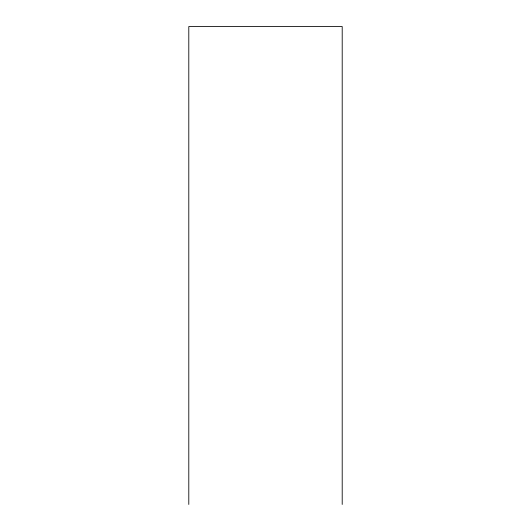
<?xml version="1.0" encoding="UTF-8"?>
<svg xmlns="http://www.w3.org/2000/svg" width="531" height="531" viewBox="0 0 531 531"><rect width="100%" height="100%" fill="white"/><g stroke="black" fill="none" stroke-linecap="round" stroke-linejoin="round"><path stroke-width="0.8" d="M342.203 504.45L342.203 26.55L188.797 26.55L188.797 504.45"/></g></svg>
